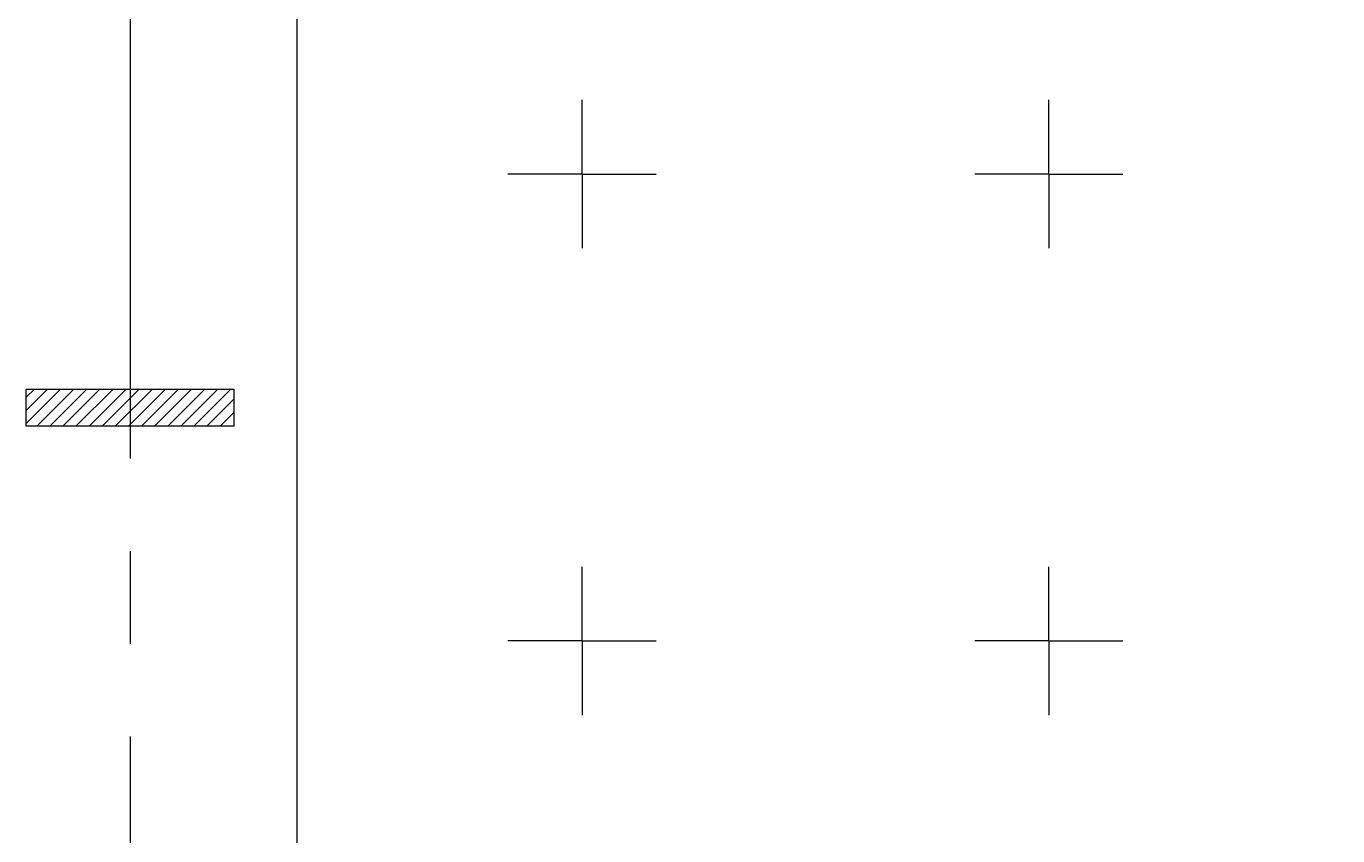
# Model space of a CAD drawing. Extents: x -347 to -72, y -334 to -144.
# Drawn here: x -263.72 to -246.01, y -303.72 to -292.8 of the extents above; entities that cross this region are included whole.
import ezdxf

# ---------------------------------------------------------------- set-up
doc = ezdxf.new("R2010")
doc.units = 0
doc.header["$LTSCALE"] = 5
doc.header["$MEASUREMENT"] = 0
doc.linetypes.add('CENTER', pattern=[2, 1.25, -0.25, 0.25, -0.25])
doc.layers.get('0').update_dxf_attribs({"linetype": 'CONTINUOUS'})
doc.layers.add('CENTER', color=1, linetype='CENTER')
doc.layers.add('Layer1', color=4, linetype='CONTINUOUS')

msp = doc.modelspace()

# ---------------------------------------------------------------- hatches: boundary and pattern name
at = {"layer": 'Layer1'}
h = msp.add_hatch(dxfattribs=at)
h.set_pattern_fill('ANSI31', color=256, angle=180, style=0)
h.set_pattern_definition([(225, (11.27681, -88.22218), (0.088388348, -0.088388348), [])])
h.paths.add_polyline_path([(-260.9139, -317.0958), (-260.9139, -316.5958), (-263.7152, -316.5958), (-263.7152, -317.0958)])
h.paths.add_polyline_path([(-260.9139, -310.7958), (-260.9139, -310.2958), (-263.7152, -310.2958), (-263.7152, -310.7958)])
h.paths.add_polyline_path([(-263.7152, -303.9958), (-263.7152, -304.4958), (-260.9139, -304.4958), (-260.9139, -303.9958)])
h.paths.add_polyline_path([(-260.9139, -298.1958), (-260.9139, -297.6958), (-263.7152, -297.6958), (-263.7152, -298.1958)])
h.paths.add_polyline_path([(-260.9139, -291.8958), (-260.9139, -291.3958), (-263.7152, -291.3958), (-263.7152, -291.8958)])
h.paths.add_polyline_path([(-260.9139, -285.5958), (-260.9139, -285.0958), (-263.7152, -285.0958), (-263.7152, -285.5958)])
h.paths.add_polyline_path([(-260.9139, -279.2958), (-260.9139, -278.7958), (-263.7152, -278.7958), (-263.7152, -279.2958)])
h.paths.add_polyline_path([(-260.9139, -272.9958), (-260.9139, -272.4958), (-263.7152, -272.4958), (-263.7152, -272.9958)])
h.paths.add_polyline_path([(-260.9139, -266.6958), (-260.9139, -266.1958), (-263.7152, -266.1958), (-263.7152, -266.6958)])
h.paths.add_polyline_path([(-263.7152, -259.8958), (-263.7152, -260.3958), (-260.9139, -260.3958), (-260.9139, -259.8958)])

# ---------------------------------------------------------------- linework, layer by layer
msp.add_lwpolyline([(-214.5639, -256.9958), (-260.0639, -256.9958), (-260.0639, -319.9958), (-214.5639, -319.9958)], close=True)
at = {"layer": 'CENTER'}
for p, q in [((-262.3139, -252.3831), (-262.3139, -326.6465)), ((-256.2139, -294.7958), (-256.2139, -293.7958)), ((-249.9139, -294.7958), (-249.9139, -293.7958)), ((-256.2139, -294.7958), (-257.2139, -294.7958)), ((-256.2139, -294.7958), (-255.2139, -294.7958)), ((-256.2139, -294.7958), (-256.2139, -295.7958)), ((-249.9139, -294.7958), (-250.9139, -294.7958)), ((-249.9139, -294.7958), (-249.9139, -295.7958)), ((-249.9139, -294.7958), (-248.9139, -294.7958)), ((-256.2139, -301.0958), (-256.2139, -300.0958)), ((-249.9139, -301.0958), (-249.9139, -300.0958)), ((-256.2139, -301.0958), (-257.2139, -301.0958)), ((-256.2139, -301.0958), (-256.2139, -302.0958)), ((-256.2139, -301.0958), (-255.2139, -301.0958)), ((-249.9139, -301.0958), (-250.9139, -301.0958)), ((-249.9139, -301.0958), (-249.9139, -302.0958)), ((-249.9139, -301.0958), (-248.9139, -301.0958))]:
    msp.add_line(p, q, dxfattribs=at)
at = {"layer": 'Layer1'}
msp.add_lwpolyline([(-260.9139, -297.6958), (-260.9139, -297.6958), (-260.9139, -298.1958), (-263.7152, -298.1958), (-263.7152, -298.1958), (-263.7152, -297.6958)], close=True, dxfattribs=at)

doc.saveas('drawing.dxf')
